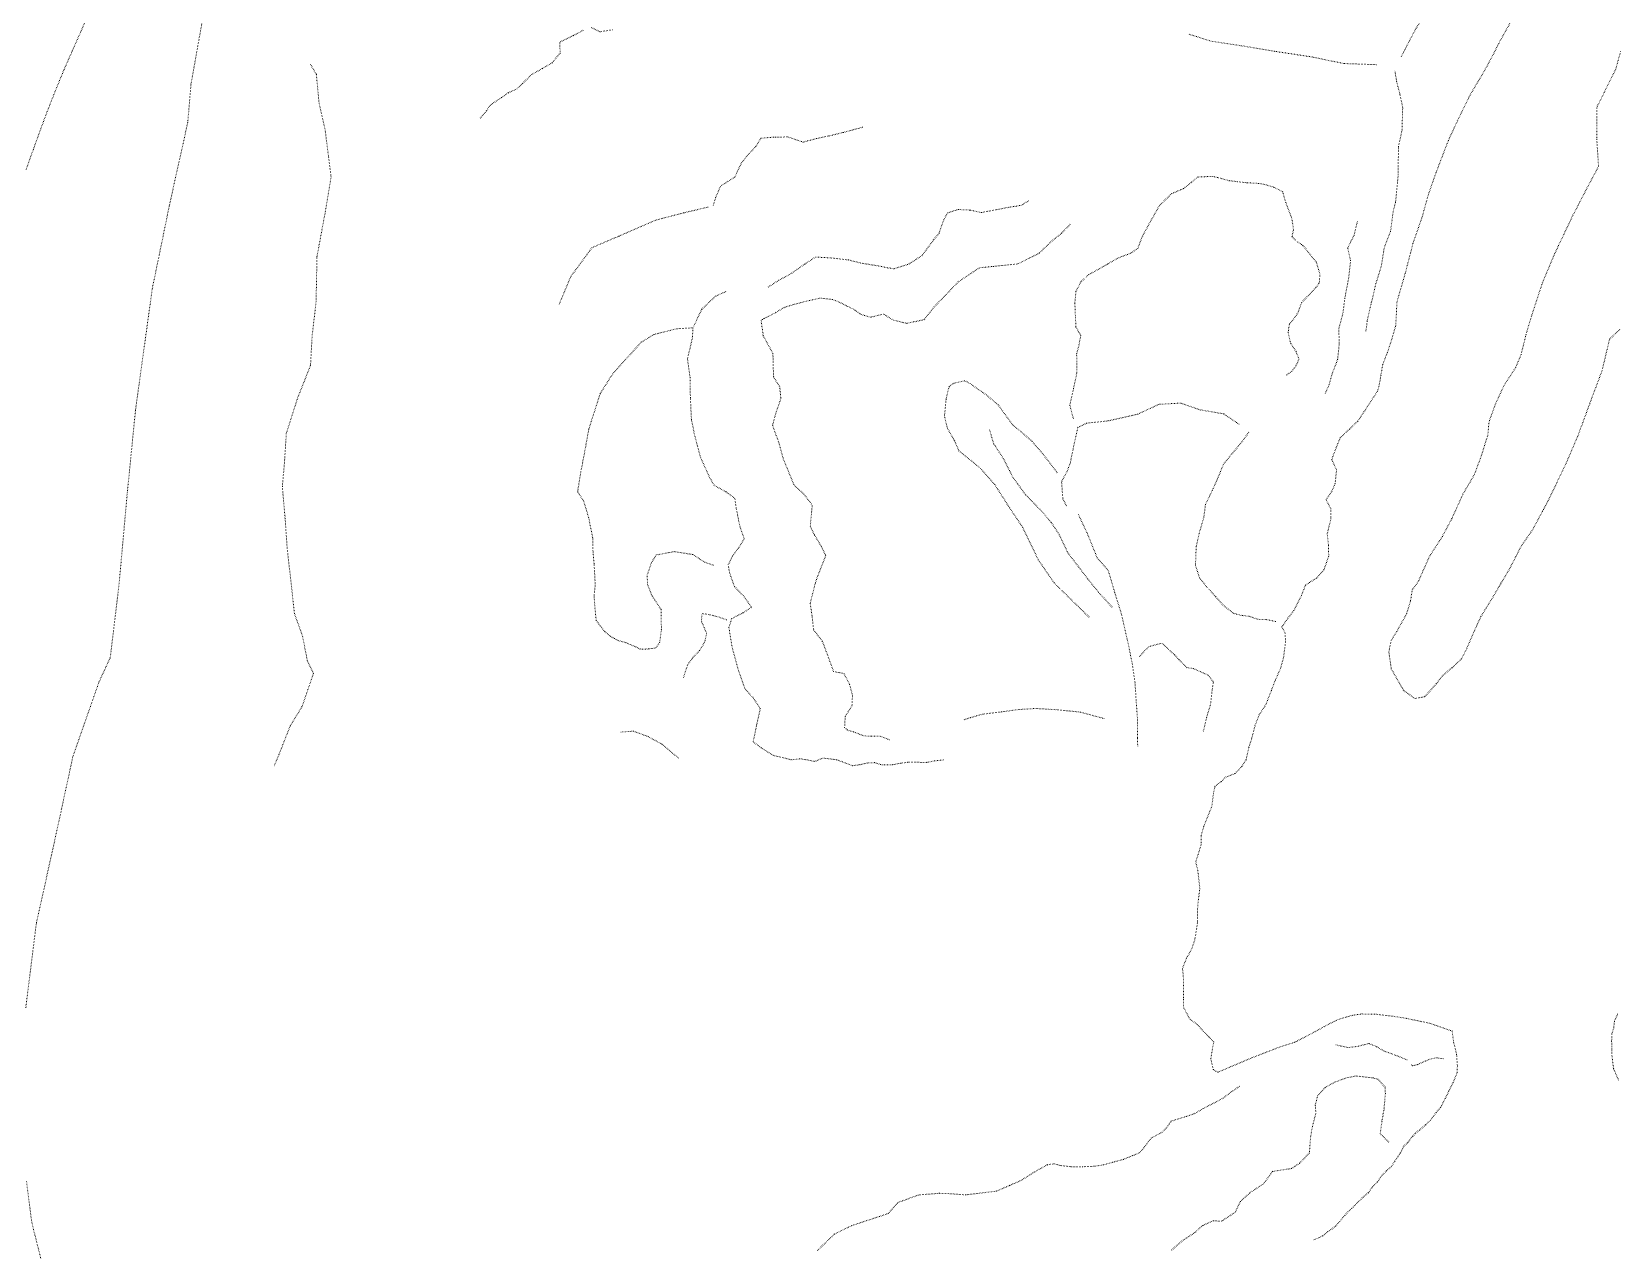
# Model space of a CAD drawing. Extents: x 682410 to 689460, y 7661803 to 7669124.
# Drawn here: x 684830 to 685195.7, y 7664671.1 to 7664952.1 of the extents above; entities that cross this region are included whole.
import ezdxf

# ---------------------------------------------------------------- set-up
doc = ezdxf.new("R2010")
doc.units = 0
doc.header["$MEASUREMENT"] = 0
doc.linetypes.add('DOT', pattern=[0.25, 0, -0.25])
doc.layers.add('02 TOE_Line', color=1, linetype='DOT', lineweight=20)

msp = doc.modelspace()

# ---------------------------------------------------------------- linework, layer by layer
at = {"layer": '02 TOE_Line'}
for points in [[(685189.2, 7665014.76, 4191.47), (685190.39, 7665011.4, 4192.73), (685188.66, 7665007.19, 4193.31), (685186.95, 7665004.1, 4193.35), (685184.15, 7665002.26, 4193.14), (685182.99, 7664998.42, 4193.19), (685180.87, 7664995.54, 4192.84), (685178.83, 7664993.81, 4192.63), (685177.39, 7664991.64, 4193.51), (685176.27, 7664990.03, 4193.1), (685173.72, 7664988.08, 4193.39), (685172.25, 7664986.15, 4193.35), (685170.14, 7664983.78, 4193.7), (685166.55, 7664980.6, 4193.22), (685162.72, 7664978.1, 4192.92), (685159.94, 7664974.85, 4193.1), (685158.58, 7664970.96, 4194.9), (685157.36, 7664967.59, 4194.96), (685154.92, 7664963.66, 4193.95), (685153.21, 7664960, 4193.9), (685151.49, 7664956.2, 4193.83), (685149.32, 7664952.96, 4193.22), (685147.75, 7664949.93, 4193.1), (685145.8, 7664946.22, 4192.92)], [(684828.68, 7664920.28, 4149.28), (684830.38, 7664925.03, 4149.65), (684832.08, 7664929.74, 4150.02), (684833.8, 7664934.34, 4150.39), (684835.6, 7664938.89, 4150.77), (684837.44, 7664943.37, 4151.19), (684839.36, 7664947.73, 4151.58), (684841.29, 7664952.08, 4151.92), (684843.15, 7664956.4, 4152.29), (684844.95, 7664960.71, 4152.67), (684846.81, 7664964.98, 4152.89), (684848.72, 7664969.25, 4153.18), (684850.67, 7664973.52, 4153.49), (684852.69, 7664977.76, 4153.83), (684854.8, 7664981.99, 4154.21), (684856.91, 7664986.22, 4154.57), (684859.1, 7664990.47, 4154.92), (684861.3, 7664994.78, 4155.3), (684863.51, 7664999.09, 4155.73), (684865.73, 7665003.42, 4156.1), (684868.85, 7665004.1, 4156.67), (684873.71, 7665004.36, 4156.76)], [(684828.62, 7664727.01, 4136), (684831.08, 7664746.65, 4137.53), (684835.49, 7664766.46, 4139.92), (684839.47, 7664784.87, 4141.77), (684845.52, 7664802.18, 4141.71), (684848.11, 7664807.76, 4143.06), (684850.15, 7664824.78, 4144.17), (684852.05, 7664845.91, 4145.93), (684853.94, 7664864.9, 4147.8), (684857.8, 7664892.86, 4150.38), (684861.73, 7664911.95, 4151.55), (684865.99, 7664931.26, 4152.45), (684866.73, 7664940, 4153.48), (684869.45, 7664955.24, 4153.68)], [(685125.77, 7664673.48, 4216.52), (685126.98, 7664674, 4216.37), (685127.82, 7664674.41, 4216.23), (685128.99, 7664675.36, 4216.11), (685130.75, 7664676.61, 4215.89), (685131.7, 7664677.73, 4215.81), (685132.88, 7664679.12, 4215.68), (685133.6, 7664679.95, 4215.64), (685134.54, 7664680.79, 4215.53), (685135.31, 7664681.58, 4215.42), (685137.09, 7664683.33, 4215.25), (685138.33, 7664684.34, 4215.15), (685139.26, 7664685.69, 4215.1), (685140.43, 7664686.88, 4214.96), (685141.42, 7664688.3, 4214.79), (685142.49, 7664689.38, 4214.69), (685143.58, 7664690.33, 4214.5), (685144.43, 7664691.63, 4214.34), (685145.73, 7664693.56, 4214.2), (685146.49, 7664695.09, 4214.25), (685147.44, 7664695.89, 4214.07), (685147.97, 7664696.73, 4213.98), (685148.57, 7664697.39, 4213.88), (685149.21, 7664698.07, 4213.74), (685150.08, 7664698.8, 4213.67), (685151.58, 7664700.01, 4213.48), (685152.83, 7664701.34, 4213.22), (685153.95, 7664702.85, 4213.03), (685155.04, 7664704.1, 4212.89), (685156.04, 7664706.06, 4212.7), (685156.89, 7664707.82, 4212.58), (685157.87, 7664709.77, 4212.36), (685158.78, 7664712.02, 4212.15), (685158.84, 7664713.56, 4211.96), (685158.67, 7664716.25, 4211.81), (685157.98, 7664719.07, 4211.77), (685157.63, 7664721.63, 4211.53), (685152.73, 7664723.35, 4211.05), (685147.13, 7664724.55, 4210.53), (685144, 7664725.03, 4210.24), (685140.13, 7664725.49, 4209.88), (685136.9, 7664725.56, 4209.86), (685134.7, 7664725.28, 4209.9), (685131.32, 7664724.3, 4210.03), (685128.11, 7664722.65, 4210.15), (685126.05, 7664721.5, 4210.15), (685121.2, 7664718.98, 4210.46), (685118.17, 7664718.06, 4210.16), (685111.46, 7664715.46, 4209.7), (685103.53, 7664712.11, 4209.66), (685102.5, 7664712.77, 4209.65), (685101.97, 7664715.24, 4209.59), (685102.63, 7664719.15, 4209.73), (685101.5, 7664720.28, 4209.69), (685098.7, 7664723.27, 4209.99), (685097.14, 7664724.36, 4209.93), (685095.69, 7664727.1, 4209.87), (685095.64, 7664729.31, 4209.89), (685095.69, 7664732.09, 4210.02), (685095.62, 7664734.43, 4210), (685095.42, 7664736.04, 4210.04), (685096.38, 7664738.47, 4210.05), (685097.58, 7664740.6, 4210.09), (685098.32, 7664742.87, 4210.09), (685098.93, 7664746.79, 4210.03), (685098.91, 7664749.86, 4210.02), (685099.05, 7664751.57, 4209.95), (685099.44, 7664754.43, 4209.97), (685098.97, 7664758.64, 4209.94), (685098.49, 7664760.64, 4209.87), (685099.78, 7664764.72, 4209.81), (685099.73, 7664766.69, 4209.77), (685100.38, 7664768.92, 4209.57), (685102.22, 7664773.5, 4209.46), (685102.58, 7664776.47, 4209.4), (685102.91, 7664778.04, 4209.4), (685104.4, 7664779.21, 4209.13), (685105.43, 7664780.19, 4208.97), (685107.61, 7664781.06, 4208.79), (685109.13, 7664782.65, 4208.6), (685110.13, 7664784.26, 4208.53), (685110.77, 7664787.08, 4208.51), (685111.44, 7664789.25, 4208.25), (685112.2, 7664792.2, 4208.11), (685113.1, 7664794.54, 4207.91), (685114.63, 7664796.85, 4207.55), (685115.94, 7664800.2, 4207.24), (685116.88, 7664802.63, 4207.08), (685118.11, 7664805.4, 4206.79), (685118.78, 7664808.01, 4206.69), (685119.21, 7664811.47, 4206.42), (685119.08, 7664813.53, 4206.27), (685118.36, 7664814.84, 4206.21), (685119.56, 7664816.59, 4205.97), (685121.11, 7664818.61, 4205.77), (685122.9, 7664822.12, 4205.44), (685123.8, 7664824.5, 4205.25), (685126.33, 7664826.09, 4205.1), (685128.05, 7664828.01, 4204.95), (685129.17, 7664831.13, 4204.86), (685129.1, 7664833.82, 4204.84), (685128.82, 7664836.29, 4204.49), (685129.69, 7664839.96, 4204.41), (685129.68, 7664842.06, 4204.34), (685128.54, 7664844.16, 4204.3), (685129.89, 7664846.13, 4204.22), (685130.65, 7664847.93, 4204.14), (685130.98, 7664851.04, 4204.1), (685129.86, 7664853.45, 4204.03), (685130.85, 7664856.14, 4203.93), (685131.82, 7664858.46, 4203.75), (685133.93, 7664860.45, 4203.61), (685135.88, 7664862.31, 4203.6), (685137.29, 7664864.42, 4203.54), (685140.41, 7664869.21, 4203.15), (685140.76, 7664870.33, 4203.06), (685141.22, 7664872.91, 4202.94), (685141.61, 7664875.39, 4202.83), (685142.7, 7664878.14, 4202.47), (685143.57, 7664880.73, 4202.25), (685144.63, 7664884.4, 4201.98), (685144.92, 7664889.89, 4201.73), (685146.83, 7664896.46, 4201.18), (685148.6, 7664903.29, 4200.68), (685150.65, 7664909.16, 4200.08), (685152.16, 7664914.61, 4199.67), (685153.97, 7664919.77, 4199.15), (685156.77, 7664927.06, 4198.73), (685158.93, 7664931.72, 4198.44), (685161.73, 7664937.44, 4198.2), (685165.65, 7664944.08, 4197.59), (685168.99, 7664950.57, 4197.23), (685172.78, 7664957.21, 4196.71)], [(684957.19, 7664952.46, 4190.47), (684954.9, 7664951.23, 4190.39), (684951.79, 7664949.73, 4190.63), (684951.88, 7664947.19, 4192.05), (684950.02, 7664944.96, 4192.49), (684947.73, 7664943.61, 4192.33), (684945.31, 7664942.26, 4191.84), (684943.23, 7664940.21, 4191.77), (684941.97, 7664938.97, 4191.56), (684939.9, 7664938.03, 4191.01), (684938.36, 7664936.94, 4190.62), (684935.78, 7664935.22, 4189.99), (684934.87, 7664933.86, 4189.88), (684933.3, 7664932.01, 4189.41)], [(684963.95, 7664952.57, 4192.61), (684961.06, 7664952.12, 4192.16), (684959.12, 7664953.08, 4191.06)], [(685140.21, 7664944.52, 4192.36), (685132.61, 7664944.79, 4192.41), (685125.13, 7664946.34, 4192.41), (685116.67, 7664947.61, 4192.19), (685108.97, 7664948.9, 4192.5), (685102.05, 7664949.94, 4191.81), (685096.84, 7664951.58, 4191.85)], [(685196.5, 7664947.55, 4196.19), (685195.36, 7664943.48, 4196.53), (685191.05, 7664934.77, 4197.16), (685191, 7664927.27, 4197.62), (685191.41, 7664921.03, 4198.27), (685189.11, 7664916.74, 4198.28), (685185.51, 7664909.82, 4198.71), (685181.27, 7664900.91, 4199.61), (685178.47, 7664894.21, 4200.31), (685176.01, 7664886.76, 4201), (685174.65, 7664882.21, 4201.12), (685173.56, 7664877.73, 4201.43), (685172.31, 7664874.7, 4201.82), (685169.65, 7664870.63, 4202.24), (685167.71, 7664866.44, 4202.47), (685166.15, 7664862.16, 4202.81), (685165.86, 7664859.08, 4203.17), (685164.4, 7664854.39, 4203.24), (685162.81, 7664850.08, 4203.18), (685160.05, 7664845.31, 4203.38), (685157.54, 7664839.77, 4203.74), (685155.38, 7664835.7, 4204.11), (685152.37, 7664831.04, 4204.49), (685149.83, 7664825.3, 4205.1), (685148.44, 7664823.41, 4205), (685148.01, 7664820.74, 4205.42), (685147.13, 7664817.84, 4205.36), (685144.85, 7664813.78, 4205.71), (685143.56, 7664811.7, 4205.58), (685143.04, 7664809.04, 4205.8), (685143.6, 7664805.17, 4206.6), (685146.46, 7664800.16, 4207), (685149.08, 7664798.31, 4207.7), (685151.31, 7664798.76, 4208.1), (685154.03, 7664801.77, 4208.75), (685155.33, 7664803.52, 4208.89), (685157.62, 7664805.42, 4209.17), (685159.83, 7664807.52, 4209.35), (685161.03, 7664809.91, 4209.38), (685162.79, 7664814.01, 4209.29), (685164.29, 7664817.27, 4209.2), (685166.85, 7664821.41, 4209.33), (685168.9, 7664824.9, 4209.12), (685170.71, 7664827.93, 4209.38), (685173.62, 7664833.55, 4209.69), (685176.26, 7664837.35, 4210.13), (685178.51, 7664841.57, 4210.07), (685179.81, 7664844.01, 4210.06), (685183.94, 7664852.61, 4209.92), (685186.67, 7664858.99, 4210.02), (685189.4, 7664866.42, 4209.9), (685192.24, 7664874, 4209.62), (685193.93, 7664881.22, 4209.62), (685196.33, 7664883.46, 4209.35)], [(684894.28, 7664944.63, 4169.53), (684895.65, 7664942.31, 4170.09), (684896.27, 7664935.64, 4170.8), (684897.71, 7664929.2, 4170.21), (684898.44, 7664923.46, 4169.9), (684899.05, 7664918.64, 4169.28), (684897.66, 7664910.33, 4170.19), (684895.78, 7664900.17, 4170.03), (684895.59, 7664889.97, 4170.04), (684894.68, 7664881.98, 4170.84), (684894.29, 7664875.14, 4171.13), (684891.34, 7664867.67, 4170.61), (684888.72, 7664859.49, 4169.98), (684888.28, 7664852.55, 4169.94), (684887.8, 7664847.22, 4169.91), (684888.47, 7664839.52, 4170.01), (684888.92, 7664832.92, 4169.96), (684889.68, 7664826.33, 4169.37), (684890.59, 7664817.96, 4170.43), (684892.48, 7664812.69, 4170.4), (684893.56, 7664807.07, 4170.65), (684894.98, 7664804.09, 4170.76), (684892.31, 7664796.4, 4171.03), (684889.61, 7664792, 4170.13), (684887, 7664785.33, 4169.93), (684885.88, 7664782.72, 4169.64)], [(685137.75, 7664883.09, 4204.8), (685138.04, 7664885.4, 4204.53), (685138.99, 7664889.56, 4204.61), (685140.04, 7664894.03, 4204.12), (685141.27, 7664897.97, 4204), (685142, 7664902.4, 4203.91), (685143.44, 7664906.13, 4203.5), (685144.03, 7664910.6, 4203.38), (685144.59, 7664912.84, 4202.59), (685145.17, 7664918.82, 4202.59), (685145.22, 7664922.65, 4201.8), (685145.25, 7664925.67, 4200.26), (685146.08, 7664929.51, 4198.49), (685146.23, 7664934.56, 4196.11), (685145.59, 7664937.75, 4194.73), (685144.82, 7664940.67, 4193.17), (685144.42, 7664943.12, 4192.64)], [(685021.68, 7664930.1, 4208.78), (685017.14, 7664928.88, 4209.76), (685013.89, 7664928.09, 4209.49), (685011.02, 7664927.5, 4209.63), (685007.93, 7664926.66, 4209.11), (685004.44, 7664927.85, 4208.71), (685001.5, 7664927.83, 4208.04), (684998.17, 7664927.57, 4207.75), (684997.02, 7664925.66, 4207.69), (684995.33, 7664923.86, 4208.17), (684993.78, 7664921.98, 4208.34), (684992.15, 7664918.59, 4208.8), (684988.89, 7664916.53, 4207.82), (684987.73, 7664913.85, 4207.98), (684987.15, 7664911.87, 4208.69)], [(685119.41, 7664872.92, 4206.35), (685120.71, 7664873.84, 4206.94), (685121.69, 7664875.21, 4207.48), (685122.3, 7664876.61, 4207.93), (685121.63, 7664878.36, 4208.28), (685120.38, 7664880.28, 4208.19), (685119.81, 7664882.81, 4207.59), (685120.11, 7664884.73, 4207.36), (685120.83, 7664885.54, 4207.6), (685122.01, 7664887.2, 4207.82), (685122.93, 7664889.7, 4207.36), (685124.88, 7664891.7, 4207.52), (685126.21, 7664893.1, 4208.07), (685126.99, 7664894.16, 4208.43), (685127.13, 7664896.22, 4208.53), (685126.33, 7664898.94, 4208.31), (685124.79, 7664900.84, 4208), (685123.22, 7664902.84, 4207.52), (685121.77, 7664903.78, 4206.95), (685120.69, 7664904.85, 4206.68), (685121.04, 7664906.47, 4207.01), (685120.86, 7664907.84, 4207.34), (685120.53, 7664909.42, 4207.35), (685119.24, 7664912.75, 4206.86), (685118.54, 7664915.23, 4207.62), (685116.47, 7664916.28, 4208.09), (685114.44, 7664916.88, 4208.22), (685112.93, 7664917.15, 4208.52), (685110.32, 7664917.28, 4208.18), (685108.1, 7664917.53, 4207.77), (685106.22, 7664917.77, 4207.59), (685103.55, 7664918.5, 4207.18), (685102.31, 7664918.76, 4206.91), (685098.92, 7664918.61, 4206.44), (685097.44, 7664917.33, 4206.34), (685095.66, 7664915.94, 4205.86), (685092.95, 7664914.79, 4206.06), (685090.18, 7664912.11, 4206.92), (685088.09, 7664908.43, 4207.65), (685086.11, 7664904.79, 4208.32), (685085.13, 7664902.15, 4207.68), (685083.46, 7664901.03, 4208), (685080.51, 7664899.9, 4207.46), (685078.18, 7664898.55, 4207.36), (685076.36, 7664897.52, 4207.92), (685073.8, 7664896.1, 4209.32), (685072.02, 7664894.48, 4209.86), (685070.87, 7664892.24, 4209.46), (685070.61, 7664889.5, 4208.54), (685070.73, 7664886.63, 4208.31), (685070.87, 7664884.01, 4207.33), (685071.97, 7664882.07, 4206.21), (685071.52, 7664879.69, 4206.24), (685071.02, 7664877.84, 4205.75), (685071.05, 7664875.69, 4205.84), (685071.04, 7664873.36, 4206.28), (685070.3, 7664869.81, 4206.46), (685069.45, 7664865.94, 4206.9), (685070.3, 7664862.79, 4207.36)], [(684985.99, 7664911.66, 4208.51), (684980.33, 7664910.34, 4207.31), (684973.91, 7664908.66, 4208.18), (684965.42, 7664904.97, 4208.9), (684959.24, 7664902.34, 4207.88), (684954.27, 7664895.55, 4207.8), (684951.65, 7664889.22, 4207.73)], [(685060.01, 7664913.14, 4218.91), (685058.23, 7664912.08, 4218.9), (685055.72, 7664911.69, 4219.4), (685052.29, 7664911.03, 4219.94), (685048.98, 7664910.42, 4220.28), (685046.35, 7664910.99, 4219.57), (685043.71, 7664911.12, 4219.93), (685041.25, 7664910.35, 4219.77), (685040.37, 7664908.76, 4220.04), (685039.29, 7664905.64, 4220.84), (685038.02, 7664904.1, 4221.24), (685035.36, 7664900.51, 4220.95), (685032.38, 7664898.56, 4219.93), (685028.81, 7664897.42, 4220.1), (685024.72, 7664898.21, 4220.27), (685021.22, 7664898.76, 4219.77), (685018.4, 7664899.49, 4220.29), (685014.31, 7664899.96, 4220.12), (685010.78, 7664900.16, 4219.11), (685008.3, 7664898.52, 4219.93), (685004.9, 7664896.16, 4219.94), (685002.32, 7664894.79, 4219.7), (684999.88, 7664893.24, 4219.96)], [(685069.54, 7664907.71, 4219.55), (685067.53, 7664905.66, 4219.02), (685064.8, 7664903.4, 4218.7), (685062.38, 7664901.04, 4218.13), (685057.49, 7664898.58, 4217.9), (685051.78, 7664897.98, 4217.8), (685048.59, 7664897.68, 4217.3), (685043.68, 7664894.41, 4217.24), (685040.79, 7664891.38, 4217.42), (685038.16, 7664888.65, 4217.35), (685035.84, 7664885.72, 4217.37), (685031.87, 7664884.85, 4217.31), (685028.76, 7664885.58, 4217.4), (685026.46, 7664887.01, 4217.46), (685023.48, 7664886.26, 4217.77), (685021.2, 7664886.96, 4217.71), (685019.85, 7664887.94, 4217.73), (685016.42, 7664889.68, 4217.84), (685014.68, 7664890.39, 4218.06), (685011.84, 7664890.68, 4218.24), (685008.43, 7664889.9, 4218.14), (685005.5, 7664889.15, 4218.24), (685003.55, 7664888.51, 4218.4), (685001.55, 7664887.32, 4218.43), (684998.9, 7664885.96, 4218.66), (684998.24, 7664885.58, 4218.5), (684998.73, 7664881.98, 4218.42), (685000.96, 7664877.93, 4218.76), (685001.1, 7664872.52, 4218.69), (685002.52, 7664870.24, 4218.68), (685002.8, 7664867.54, 4218.76), (685001.63, 7664864.15, 4218.88), (685000.89, 7664861.35, 4218.92), (685002.34, 7664857.28, 4218.66), (685003.34, 7664853.63, 4218.99), (685005.83, 7664847.57, 4219.06), (685008.11, 7664845.45, 4219.05), (685010.03, 7664842.94, 4219.16), (685009.58, 7664838.06, 4219.06), (685010.58, 7664836.02, 4218.97), (685012.09, 7664833.44, 4218.87), (685013.16, 7664831.31, 4218.66), (685011.26, 7664826.49, 4219), (685010.75, 7664824.97, 4219.09), (685009.56, 7664820.3, 4219.14), (685009.99, 7664817.37, 4219.34), (685010.35, 7664814.15, 4219.15), (685012.39, 7664811.51, 4218.97), (685013.85, 7664807.57, 4219.07), (685014.94, 7664804.57, 4219.16), (685017.34, 7664804.09, 4218.97), (685018.66, 7664801.55, 4218.91), (685019.3, 7664799.15, 4219.08), (685019.23, 7664796.71, 4218.81), (685017.65, 7664794.2, 4218.81), (685017.5, 7664791.68, 4218.64), (685018.15, 7664791.04, 4219.01), (685019.63, 7664790.6, 4218.9), (685021.94, 7664789.71, 4218.86), (685023.65, 7664789.62, 4218.67), (685025.76, 7664789.62, 4218.48), (685027.46, 7664788.95, 4218.68), (685027.92, 7664788.76, 4218.63)], [(685128.37, 7664868.71, 4207.27), (685129.27, 7664870.74, 4206.99), (685129.93, 7664873.17, 4206.72), (685131.22, 7664876.5, 4206.65), (685131.58, 7664880.09, 4206.51), (685131.5, 7664883.6, 4206.73), (685132.48, 7664887.36, 4206.51), (685132.87, 7664890.63, 4206.18), (685133.73, 7664895.07, 4206.6), (685134.21, 7664899.35, 4206.27), (685133.54, 7664902.29, 4206.88), (685135, 7664905.16, 4207.35), (685135.79, 7664908.36, 4206.78)], [(684990.09, 7664892.2, 4217.06), (684987.67, 7664891.09, 4216.32), (684984.55, 7664888.08, 4215.8), (684982.6, 7664884.01, 4214.83)], [(685040.37, 7664784.16, 4212.48), (685038.26, 7664783.94, 4213.43), (685036.42, 7664783.6, 4214.26), (685031.99, 7664783.62, 4213.36), (685030.36, 7664783.39, 4213.6), (685028.5, 7664783.05, 4214.27), (685026.16, 7664783.01, 4215.66), (685024.43, 7664783.54, 4217.37), (685022.78, 7664783.46, 4217.31), (685020.83, 7664783.03, 4217.2), (685019.35, 7664782.83, 4217.1), (685015.65, 7664784.21, 4216.53), (685012.56, 7664784.6, 4216.45), (685010.63, 7664783.82, 4216.55), (685007.48, 7664784.42, 4215.14), (685005.2, 7664784.2, 4214.78), (685000.99, 7664785.23, 4214.38), (684998.22, 7664786.98, 4213.45), (684996.4, 7664788.34, 4213.66), (684997.21, 7664792.22, 4215.19), (684998.05, 7664796, 4216.08), (684996.37, 7664798.55, 4216.12), (684994.51, 7664800.57, 4215.69), (684993.02, 7664804.78, 4215.44), (684991.55, 7664810.16, 4215.38), (684990.8, 7664814.72, 4215.53), (684991.46, 7664816.77, 4216), (684994.1, 7664818.09, 4217.52), (684996.01, 7664819.37, 4217.9), (684994.39, 7664821.74, 4217.18), (684992.1, 7664824.13, 4215.78), (684991.03, 7664827.07, 4214.09), (684990.63, 7664829.17, 4213.42), (684991.69, 7664831.28, 4213.6), (684993.11, 7664833.18, 4213.45), (684994.36, 7664835.16, 4213.27), (684993.34, 7664838.05, 4213.35), (684992.52, 7664842.05, 4213.4), (684992.19, 7664844.48, 4213.39), (684990.11, 7664846.02, 4213.62), (684987.38, 7664847.52, 4213.62), (684986.37, 7664849.3, 4213.7), (684984.25, 7664853.98, 4213.85), (684982.9, 7664859.05, 4213.85), (684982.16, 7664862.65, 4213.91), (684981.92, 7664867.77, 4213.89), (684981.85, 7664872.36, 4213.9), (684981.26, 7664876.65, 4213.97), (684982.37, 7664881.42, 4214.06), (684982.54, 7664883.83, 4214.52), (684978.74, 7664883.61, 4214.6), (684973.51, 7664882.29, 4214.53), (684970.58, 7664880.51, 4214.44), (684964.01, 7664873.24, 4213.84), (684961.1, 7664868.62, 4213.52), (684959.61, 7664863.93, 4214.15), (684958.47, 7664860.38, 4213.95), (684957.55, 7664855.26, 4213.71), (684956.62, 7664850.43, 4213.89), (684955.91, 7664846.03, 4214.23), (684957.33, 7664843.83, 4214.43), (684958.47, 7664839.99, 4214.48), (684959.39, 7664835.37, 4214), (684959.47, 7664831.95, 4215.09), (684959.72, 7664829.35, 4215.28), (684959.85, 7664826.95, 4215.37), (684959.97, 7664824.52, 4215.57), (684959.71, 7664821.94, 4215.62), (684959.92, 7664819.16, 4216.27), (684960.21, 7664816.32, 4216.02), (684961.24, 7664814.95, 4215.69), (684962.17, 7664813.77, 4215.81), (684963.45, 7664812.68, 4215.81), (684965.28, 7664811.69, 4215.7), (684967.02, 7664811.22, 4215.87), (684969.33, 7664810.22, 4215.77), (684970.47, 7664809.7, 4215.88), (684972.49, 7664809.77, 4215.84), (684974, 7664810.02, 4215.73), (684974.85, 7664811.29, 4215.58), (684975.24, 7664814.27, 4215.47), (684975.16, 7664818.83, 4215.16), (684974.4, 7664820.04, 4215.02), (684973.08, 7664822.01, 4215.21), (684972.03, 7664824.67, 4215.03), (684971.96, 7664826.76, 4214.9), (684972.94, 7664829.6, 4214.74), (684974.04, 7664831.44, 4214.56), (684978.18, 7664832.21, 4214.24), (684982.52, 7664831.53, 4214.14), (684985.24, 7664829.75, 4214.13), (684987.38, 7664829.04, 4214.12)], [(685066.55, 7664850.41, 4213.2), (685063.35, 7664854.58, 4213.7), (685060.71, 7664857.71, 4214.17), (685056.24, 7664861.48, 4214.84), (685052.91, 7664866.05, 4215.34), (685050.21, 7664868.34, 4215.75), (685046.44, 7664870.96, 4216.22), (685045.2, 7664871.64, 4216.44), (685042.56, 7664871, 4216.87), (685041.58, 7664870.23, 4217.12), (685040.9, 7664867.3, 4217.29), (685040.54, 7664863.54, 4217.52), (685041.2, 7664860.7, 4217.8), (685042.87, 7664857.76, 4218.19), (685043.86, 7664855.47, 4218.61), (685048.58, 7664851.65, 4218.76), (685052.12, 7664847.69, 4218.61), (685055.57, 7664842.28, 4218.19), (685058.57, 7664837.81, 4217.8), (685062.18, 7664830.3, 4216.9), (685065.84, 7664824.98, 4216.57), (685073.89, 7664817.09, 4215.07)], [(685108.52, 7664861.57, 4207.6), (685104.91, 7664863.99, 4208.01), (685099.53, 7664864.9, 4207.89), (685095.04, 7664866.47, 4207.32), (685090.01, 7664866.18, 4207.32), (685085.03, 7664863.88, 4207.69), (685078.26, 7664862.36, 4208.36), (685073.29, 7664861.84, 4207.51), (685071.32, 7664860.87, 4207.73), (685070.2, 7664855.87, 4210.28), (685069.56, 7664852.64, 4211.67), (685068.8, 7664850.69, 4213.01), (685067.54, 7664848.29, 4213.55), (685067.83, 7664844.39, 4214.57), (685068.76, 7664842.57, 4214.49)], [(685079.21, 7664819.37, 4214.25), (685076.09, 7664822.82, 4215.03), (685073.7, 7664825.75, 4215.25), (685071.56, 7664828.59, 4215.32), (685069.02, 7664831.88, 4215.4), (685066.93, 7664836.26, 4216.69), (685065.09, 7664839.04, 4216.64), (685062.82, 7664841.66, 4217.01), (685059.19, 7664845.39, 4217.4), (685056.34, 7664849.32, 4217.94), (685054.1, 7664853.71, 4218.31), (685051.86, 7664857.15, 4218.34), (685050.94, 7664860.28, 4217.71)], [(685110.72, 7664859.76, 4207.68), (685109.54, 7664858.06, 4207.01), (685107.82, 7664855.91, 4207.21), (685106.69, 7664854.58, 4207.92), (685104.88, 7664852.36, 4207.96), (685103.68, 7664849.37, 4208.07), (685102.31, 7664846.3, 4208), (685100.75, 7664843.1, 4207.45), (685100.35, 7664840.09, 4207.2), (685099.39, 7664836.78, 4207.94), (685098.6, 7664833.45, 4208.46), (685098.43, 7664829, 4209.38), (685099.4, 7664826.12, 4209.57), (685101.09, 7664824, 4209.79), (685103.1, 7664821.77, 4209.5), (685104.76, 7664819.9, 4209.33), (685107.17, 7664818, 4209.73), (685108.89, 7664817.52, 4208.97), (685110.82, 7664817.29, 4208.12), (685112.77, 7664816.6, 4208.1), (685114.77, 7664816.53, 4207.62), (685117.13, 7664816.07, 4206.33)], [(685071.42, 7664840.79, 4214.38), (685073.64, 7664836.04, 4214.18), (685075.76, 7664830.76, 4213.85), (685078.3, 7664827.89, 4213.2), (685079.83, 7664822.72, 4213.65), (685081.35, 7664817.81, 4212.75), (685082.67, 7664812.07, 4212.85), (685083.83, 7664806.52, 4212.14), (685084.48, 7664802.04, 4211.53), (685084.75, 7664797.82, 4211.25), (685085.05, 7664793.58, 4210.5), (685085.04, 7664789.16, 4210.02), (685085.11, 7664787.32, 4209.98)], [(684980.32, 7664803.17, 4216.98), (684981.31, 7664806.19, 4216.39), (684982.51, 7664807.76, 4216.43), (684984.05, 7664809.41, 4216.07), (684984.81, 7664810.63, 4215.98), (684985.34, 7664811.76, 4216.21), (684985.65, 7664813.37, 4216.64), (684984.47, 7664816.17, 4215.39), (684984.61, 7664817.93, 4215.39), (684986.58, 7664817.63, 4215.49), (684988.55, 7664817.09, 4215.73), (684990.34, 7664816.46, 4215.64)], [(685085.5, 7664808.03, 4212.59), (685087.67, 7664810.31, 4212.54), (685090.71, 7664811.1, 4212.89), (685093.57, 7664808.42, 4212.54), (685094.68, 7664807.27, 4212.15), (685096.44, 7664805.45, 4212.23), (685097.94, 7664805.24, 4212.41), (685101.39, 7664803.7, 4212.63), (685102.56, 7664802.13, 4212.5), (685102.26, 7664800.18, 4212.18), (685101.93, 7664797.11, 4212.12), (685101, 7664793.93, 4211.75), (685100.24, 7664790.77, 4211.21)], [(685077.37, 7664793.71, 4212.69), (685071.82, 7664795.2, 4213.75), (685066.3, 7664795.75, 4214.5), (685061.46, 7664796.03, 4215.39), (685057.29, 7664795.75, 4215.85), (685053.69, 7664795.25, 4216.06), (685049.32, 7664794.72, 4216.41), (685046.5, 7664793.91, 4216.53), (685044.91, 7664793.36, 4216.96)], [(684965.88, 7664790.58, 4213.43), (684968.82, 7664790.8, 4213.36), (684972.15, 7664789.54, 4213.28), (684975.41, 7664787.76, 4213.19), (684979.2, 7664784.58, 4213.07)], [(685196.04, 7664710.26, 4213.15), (685194.87, 7664712.93, 4212.87), (685194.52, 7664715.65, 4211.56), (685194.45, 7664717.69, 4211.35), (685194.43, 7664719.32, 4211.15), (685194.47, 7664720.95, 4211.01), (685194.9, 7664722.35, 4210.84), (685195.07, 7664723.87, 4210.73), (685195.85, 7664725.65, 4210.62)], [(685147.26, 7664714.95, 4213.65), (685144.98, 7664715.9, 4214.16), (685141.87, 7664717.03, 4213.96), (685140.29, 7664718, 4213.56), (685138.46, 7664718.75, 4213.27), (685135.73, 7664718.08, 4213.32), (685133.62, 7664717.82, 4213.19), (685131.94, 7664718.17, 4212.91), (685130.83, 7664718.44, 4212.77)], [(685155.62, 7664715.25, 4212.87), (685153.94, 7664715.45, 4213.16), (685152.56, 7664715.17, 4213.4), (685151.45, 7664714.69, 4213.19), (685150.47, 7664714.28, 4213.35), (685149.65, 7664713.88, 4213.31), (685148.51, 7664713.62, 4213.45), (685148.2, 7664713.84, 4213.52)], [(685011.25, 7664671.03, 4213.29), (685015.2, 7664674.84, 4211.97), (685019.18, 7664676.76, 4211.73), (685027.53, 7664679.53, 4212.96), (685029.81, 7664682.09, 4212.15), (685034.66, 7664683.85, 4213.16), (685039.34, 7664684.2, 4212.98), (685041.09, 7664684.16, 4211.82), (685045.41, 7664683.84, 4211.37), (685052.55, 7664684.71, 4212.24), (685055.6, 7664686.03, 4212.37), (685058.18, 7664687.16, 4211.91), (685061.39, 7664689.18, 4212.29), (685064.3, 7664690.8, 4211.89), (685065.92, 7664691.02, 4211.26), (685067.18, 7664690.62, 4211.54), (685069.82, 7664690.33, 4211.42), (685072.37, 7664690.33, 4211.21), (685075.3, 7664690.45, 4210.41), (685077.19, 7664690.76, 4210.7), (685079.37, 7664691.38, 4210.81), (685081.81, 7664692.03, 4210.85), (685083.94, 7664692.89, 4210.93), (685085.52, 7664693.54, 4210.65), (685086.49, 7664694.68, 4211.25), (685088.2, 7664696.95, 4211.26), (685090.7, 7664698.25, 4211.58), (685091.87, 7664699.48, 4211.71), (685092.84, 7664700.85, 4211.44), (685096.35, 7664701.95, 4211.31), (685098.27, 7664702.63, 4211.25), (685100.18, 7664703.74, 4211.14), (685102.33, 7664704.84, 4211.36), (685104.83, 7664706.17, 4211.5), (685106.78, 7664707.66, 4211.8), (685108.72, 7664708.96, 4211.98)], [(685143.05, 7664696, 4215.81), (685141.04, 7664697.93, 4216.25), (685141.45, 7664700.83, 4216.49), (685141.92, 7664703.67, 4216.73), (685142.23, 7664707.21, 4216.56), (685142.17, 7664708.66, 4216.43), (685140.53, 7664710.5, 4216.37), (685139.39, 7664710.81, 4216.36), (685135.58, 7664711.26, 4216.42), (685133.46, 7664710.89, 4216.47), (685130.6, 7664709.86, 4216.59), (685128.26, 7664708.55, 4216.61), (685126.6, 7664706.68, 4216.58), (685126.05, 7664704.46, 4216.49), (685126.21, 7664702.72, 4216.57), (685125.33, 7664699.29, 4217.08), (685125.01, 7664697.38, 4216.9), (685124.69, 7664693.49, 4216.66), (685122.42, 7664691.11, 4217.13), (685120.6, 7664689.94, 4217.23), (685119.5, 7664689.75, 4217.37), (685116.19, 7664689.25, 4217.52), (685114.15, 7664686.41, 4217.61), (685110.89, 7664684.27, 4217.79), (685108.79, 7664682.32, 4217.93), (685107.58, 7664679.81, 4217.99), (685104.42, 7664677.76, 4218.29), (685102.5, 7664677.86, 4218.51), (685100.06, 7664676.75, 4218.78), (685098.31, 7664675.17, 4218.69), (685095.36, 7664673.24, 4218.65), (685092.77, 7664670.98, 4218.89)], [(684828.4, 7664627.93, 4128.59), (684830.04, 7664640.36, 4128.56), (684833.37, 7664656.81, 4130.85), (684832.64, 7664666.98, 4130.08), (684830, 7664677.49, 4131.17), (684828.77, 7664687.05, 4131.87)]]:
    msp.add_polyline3d(points, dxfattribs=at)

doc.saveas('drawing.dxf')
